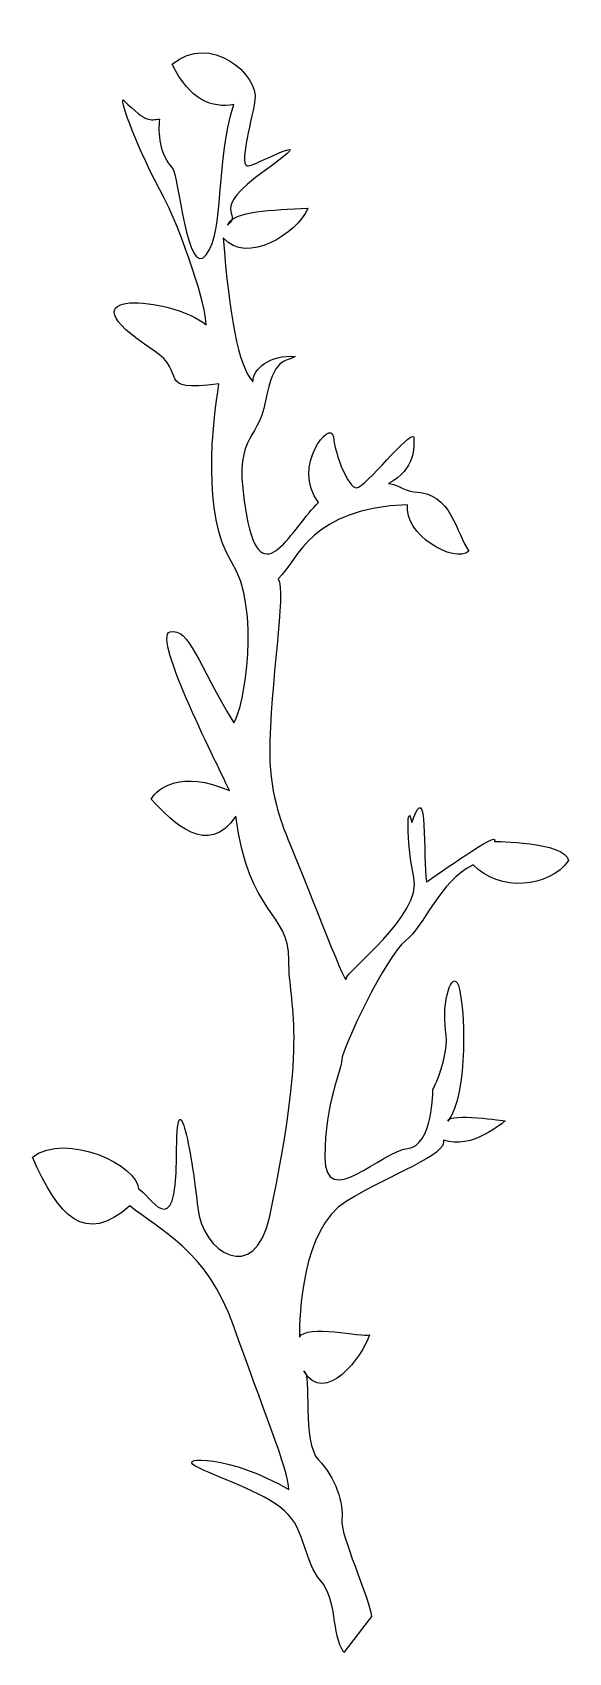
# Model space of a CAD drawing. Header units: centimetres. Extents: x -3.3 to 3.3, y -10 to 10.2.
import ezdxf

# ---------------------------------------------------------------- set-up
doc = ezdxf.new("R2010")
doc.units = ezdxf.units.CM
doc.header["$MEASUREMENT"] = 0
doc.layers.add('Camada 1', color=7, linetype='Continuous')

msp = doc.modelspace()

# ---------------------------------------------------------------- linework, layer by layer
at = {"layer": 'Camada 1'}
for points, knots in [([(0.88635, -9.543), (0.85989, -9.30487), (0.48947, -8.51112), (0.51593, -8.32592), (0.51593, -8.32592), (0.54239, -8.14072), (0.43655, -7.79675), (0.22489, -7.58509), (0.22489, -7.58509), (0.01323, -7.37343), (0.14551, -6.5003), (0.03968, -6.47384), (0.03968, -6.47384), (0.30426, -6.92363), (0.78051, -6.28863), (0.85989, -6.02405), (0.85989, -6.02405), (0.78051, -6.05051), (0.06614, -5.89176), (-0.01324, -6.05051), (-0.01324, -6.05051), (-0.01324, -5.78593), (0.01322, -4.70113), (0.56884, -4.35718), (0.56884, -4.35718), (1.12446, -4.01323), (1.83884, -3.7751), (1.78592, -3.58989), (1.78592, -3.58989), (2.12988, -3.72218), (2.55321, -3.35176), (2.55321, -3.35176), (2.55321, -3.35176), (2.55321, -3.35176), (1.86529, -3.24593), (1.83883, -3.35176), (1.83883, -3.35176), (2.10341, -3.03426), (2.0505, -1.87009), (1.97112, -1.65843), (1.97112, -1.65843), (1.89174, -1.44677), (1.75945, -1.8701), (1.81237, -2.21406), (1.81237, -2.21406), (1.86529, -2.55802), (1.65362, -2.95489), (1.65362, -2.95489), (1.65362, -2.95489), (1.65362, -2.95489), (1.65362, -3.66927), (1.33612, -3.69572), (1.33612, -3.69572), (1.01862, -3.72217), (0.30424, -4.48947), (0.30424, -3.80155), (0.30424, -3.80155), (0.30424, -3.11363), (0.51591, -2.71676), (0.51591, -2.58447), (0.51591, -2.58447), (0.51591, -2.45218), (1.07154, -1.28801), (1.30966, -1.1028), (1.30966, -1.1028), (1.54778, -0.91759), (1.73299, -0.36197), (2.15633, -0.1503), (2.15633, -0.1503), (2.47383, -0.49426), (3.10883, -0.44134), (3.34696, -0.09738), (3.34696, -0.09738), (3.29404, 0.14075), (2.42092, 0.14075), (2.42092, 0.14075), (2.42092, 0.14075), (2.5003, 0.2995), (1.70654, -0.28258), (1.57425, -0.36196), (1.57425, -0.36196), (1.52133, -0.07092), (1.60071, 0.98742), (1.38904, 0.37887), (1.38904, 0.37887), (1.33612, 0.66991), (1.30966, 0.1672), (1.4155, -0.30905), (1.4155, -0.30905), (1.52133, -0.7853), (0.56883, -1.47322), (0.56883, -1.57905), (0.56883, -1.57905), (0.56883, -1.68488), (0.0132, -0.22967), (-0.14555, 0.14074), (-0.14555, 0.14074), (-0.20336, 0.27562), (-0.38386, 0.71213), (-0.38368, 1.22553), (-0.38368, 1.22553), (-0.38334, 2.12218), (-0.17691, 3.25332), (-0.27785, 3.42157), (-0.27785, 3.42157), (-0.01327, 3.68615), (0.11903, 4.2947), (1.33611, 4.34761), (1.33611, 4.34761), (1.28319, 3.97719), (1.91819, 3.60678), (2.1034, 3.76553), (2.1034, 3.76553), (1.94465, 3.9772), (1.89173, 4.50636), (1.41548, 4.50636), (1.41548, 4.50636), (1.28319, 4.53282), (1.17735, 4.61219), (1.09798, 4.61219), (1.09798, 4.61219), (1.44194, 4.7974), (1.41548, 5.06198), (1.41548, 5.19427), (1.41548, 5.19427), (1.36256, 5.27365), (0.80694, 4.55927), (0.7011, 4.55927), (0.7011, 4.55927), (0.59526, 4.55927), (0.43652, 4.95615), (0.41006, 5.19427), (0.41006, 5.19427), (0.3836, 5.43239), (-0.11911, 4.82385), (0.22485, 4.37406), (0.22485, 4.37406), (-0.09265, 4.08302), (-0.48953, 3.18343), (-0.67473, 4.21531), (-0.67473, 4.21531), (-0.85993, 5.24719), (-0.54244, 5.08844), (-0.4366, 5.64406), (-0.4366, 5.64406), (-0.33076, 6.19968), (-0.19847, 6.12031), (-0.06618, 6.19969), (-0.06618, 6.19969), (-0.38368, 6.22615), (-0.59535, 6.04094), (-0.59535, 5.88219), (-0.59535, 5.88219), (-0.78056, 6.09386), (-0.88639, 6.7024), (-0.96577, 7.68136), (-0.96577, 7.68136), (-0.67473, 7.3374), (-0.03973, 7.73428), (0.09256, 8.05178), (0.09256, 8.05178), (-0.35723, 8.02532), (-0.83348, 8.02532), (-0.91286, 7.84011), (-0.91286, 7.84011), (-0.70119, 7.99886), (-1.17744, 7.99886), (-0.43661, 8.52803), (-0.43661, 8.52803), (0.30422, 9.0572), (-0.51599, 8.60741), (-0.64828, 8.58095), (-0.64828, 8.58095), (-0.78057, 8.55449), (-0.62182, 9.08366), (-0.5689, 9.40116), (-0.5689, 9.40116), (-0.51598, 9.71866), (-1.12453, 10.24783), (-1.60078, 9.85095), (-1.60078, 9.85095), (-1.38911, 9.40116), (-1.09807, 9.29532), (-0.83349, 9.34824), (-0.83349, 9.34824), (-1.07162, 8.58095), (-0.93932, 7.7872), (-1.17745, 7.4697), (-1.17745, 7.4697), (-1.41558, 7.1522), (-1.51966, 8.47326), (-1.60078, 8.55449), (-1.60078, 8.55449), (-1.75498, 8.70885), (-1.78599, 9.00428), (-1.75953, 9.16303), (-1.75953, 9.16303), (-1.89182, 9.16303), (-1.89539, 9.09807), (-2.20932, 9.40116), (-2.20932, 9.40116), (-2.26054, 9.45061), (-2.1029, 8.93041), (-1.75953, 8.28991), (-1.75953, 8.28991), (-1.447, 7.70693), (-1.17745, 6.80824), (-1.17745, 6.59658), (-1.17745, 6.59658), (-1.60078, 6.94054), (-3.07988, 7.08206), (-1.83891, 6.27908), (-1.83891, 6.27908), (-1.38912, 5.98804), (-1.83891, 5.74991), (-1.0187, 5.85575), (-1.0187, 5.85575), (-1.09808, 5.3795), (-1.23037, 4.21533), (-0.85995, 3.63325), (-0.85995, 3.63325), (-0.48953, 3.05117), (-0.7012, 1.80762), (-0.83349, 1.62242), (-0.83349, 1.62242), (-1.28328, 2.36325), (-1.38912, 2.81305), (-1.62724, 2.76013), (-1.62724, 2.76013), (-1.86536, 2.70721), (-0.99224, 1.01388), (-0.88641, 0.77575), (-0.88641, 0.77575), (-1.49495, 1.04033), (-1.78599, 0.80221), (-1.86537, 0.66992), (-1.86537, 0.66992), (-1.60079, 0.37888), (-1.15099, -0.07091), (-0.80704, 0.45825), (-0.80704, 0.45825), (-0.64829, -0.78529), (-0.14558, -0.73238), (-0.14558, -1.34092), (-0.14558, -1.34092), (-0.14558, -1.94946), (0.10638, -2.23188), (-0.38371, -4.54238), (-0.38371, -4.54238), (-0.56892, -5.41551), (-1.23038, -4.99217), (-1.28329, -4.43655), (-1.28329, -4.43655), (-1.3362, -3.88093), (-1.54787, -2.66384), (-1.54787, -3.80155), (-1.54787, -3.80155), (-1.54787, -4.93926), (-1.89183, -4.25134), (-2.02412, -4.19843), (-2.02412, -4.19843), (-2.02412, -3.90739), (-2.9237, -3.48403), (-3.34704, -3.80153), (-3.34704, -3.80153), (-3.02954, -4.54236), (-2.68558, -4.91281), (-2.12996, -4.4101), (-2.12996, -4.4101), (-1.75954, -4.7276), (-1.17746, -4.93927), (-0.8335, -5.91823), (-0.8335, -5.91823), (-0.48954, -6.89719), (-0.14558, -7.7174), (-0.14558, -7.95552), (-0.14558, -7.95552), (-0.85996, -7.53219), (-1.54787, -7.53219), (-1.30975, -7.66448), (-1.30975, -7.66448), (-1.07163, -7.79677), (-0.46308, -7.98198), (-0.1985, -8.22011), (-0.1985, -8.22011), (0.06608, -8.45824), (0.03963, -8.85511), (0.25129, -9.09324), (0.25129, -9.09324), (0.46295, -9.33137), (0.38358, -9.7547), (0.54233, -9.99282), (0.54233, -9.99282), (0.54233, -9.99282), (0.88635, -9.543), (0.88635, -9.543)], [0, 0, 0, 0, 0.01333333, 0.01333333, 0.01333333, 0.01333333, 0.02666667, 0.02666667, 0.02666667, 0.02666667, 0.04, 0.04, 0.04, 0.04, 0.05333333, 0.05333333, 0.05333333, 0.05333333, 0.06666667, 0.06666667, 0.06666667, 0.06666667, 0.08, 0.08, 0.08, 0.08, 0.09333333, 0.09333333, 0.09333333, 0.09333333, 0.10666667, 0.10666667, 0.10666667, 0.10666667, 0.12, 0.12, 0.12, 0.12, 0.13333333, 0.13333333, 0.13333333, 0.13333333, 0.14666667, 0.14666667, 0.14666667, 0.14666667, 0.16, 0.16, 0.16, 0.16, 0.17333333, 0.17333333, 0.17333333, 0.17333333, 0.18666667, 0.18666667, 0.18666667, 0.18666667, 0.2, 0.2, 0.2, 0.2, 0.21333333, 0.21333333, 0.21333333, 0.21333333, 0.22666667, 0.22666667, 0.22666667, 0.22666667, 0.24, 0.24, 0.24, 0.24, 0.25333333, 0.25333333, 0.25333333, 0.25333333, 0.26666667, 0.26666667, 0.26666667, 0.26666667, 0.28, 0.28, 0.28, 0.28, 0.29333333, 0.29333333, 0.29333333, 0.29333333, 0.30666667, 0.30666667, 0.30666667, 0.30666667, 0.32, 0.32, 0.32, 0.32, 0.33333333, 0.33333333, 0.33333333, 0.33333333, 0.34666667, 0.34666667, 0.34666667, 0.34666667, 0.36, 0.36, 0.36, 0.36, 0.37333333, 0.37333333, 0.37333333, 0.37333333, 0.38666667, 0.38666667, 0.38666667, 0.38666667, 0.4, 0.4, 0.4, 0.4, 0.41333333, 0.41333333, 0.41333333, 0.41333333, 0.42666667, 0.42666667, 0.42666667, 0.42666667, 0.44, 0.44, 0.44, 0.44, 0.45333333, 0.45333333, 0.45333333, 0.45333333, 0.46666667, 0.46666667, 0.46666667, 0.46666667, 0.48, 0.48, 0.48, 0.48, 0.49333333, 0.49333333, 0.49333333, 0.49333333, 0.50666667, 0.50666667, 0.50666667, 0.50666667, 0.52, 0.52, 0.52, 0.52, 0.53333333, 0.53333333, 0.53333333, 0.53333333, 0.54666667, 0.54666667, 0.54666667, 0.54666667, 0.56, 0.56, 0.56, 0.56, 0.57333333, 0.57333333, 0.57333333, 0.57333333, 0.58666667, 0.58666667, 0.58666667, 0.58666667, 0.6, 0.6, 0.6, 0.6, 0.61333333, 0.61333333, 0.61333333, 0.61333333, 0.62666667, 0.62666667, 0.62666667, 0.62666667, 0.64, 0.64, 0.64, 0.64, 0.65333333, 0.65333333, 0.65333333, 0.65333333, 0.66666667, 0.66666667, 0.66666667, 0.66666667, 0.68, 0.68, 0.68, 0.68, 0.69333333, 0.69333333, 0.69333333, 0.69333333, 0.70666667, 0.70666667, 0.70666667, 0.70666667, 0.72, 0.72, 0.72, 0.72, 0.73333333, 0.73333333, 0.73333333, 0.73333333, 0.74666667, 0.74666667, 0.74666667, 0.74666667, 0.76, 0.76, 0.76, 0.76, 0.77333333, 0.77333333, 0.77333333, 0.77333333, 0.78666667, 0.78666667, 0.78666667, 0.78666667, 0.8, 0.8, 0.8, 0.8, 0.81333333, 0.81333333, 0.81333333, 0.81333333, 0.82666667, 0.82666667, 0.82666667, 0.82666667, 0.84, 0.84, 0.84, 0.84, 0.85333333, 0.85333333, 0.85333333, 0.85333333, 0.86666667, 0.86666667, 0.86666667, 0.86666667, 0.88, 0.88, 0.88, 0.88, 0.89333333, 0.89333333, 0.89333333, 0.89333333, 0.90666667, 0.90666667, 0.90666667, 0.90666667, 0.92, 0.92, 0.92, 0.92, 0.93333333, 0.93333333, 0.93333333, 0.93333333, 0.94666667, 0.94666667, 0.94666667, 0.94666667, 0.96, 0.96, 0.96, 0.96, 0.97333333, 0.97333333, 0.97333333, 0.97333333, 1, 1, 1, 1]), ([(0.88635, -9.543), (0.88635, -9.543), (0.88635, -9.543), (0.88635, -9.543), (0.88635, -9.543), (0.88635, -9.543), (0.88635, -9.543), (0.88635, -9.543)], [0, 0, 0, 0, 0.33333333, 0.33333333, 0.33333333, 0.33333333, 1, 1, 1, 1])]:
    msp.add_open_spline(points, degree=3, knots=knots, dxfattribs=at)

doc.saveas('drawing.dxf')
